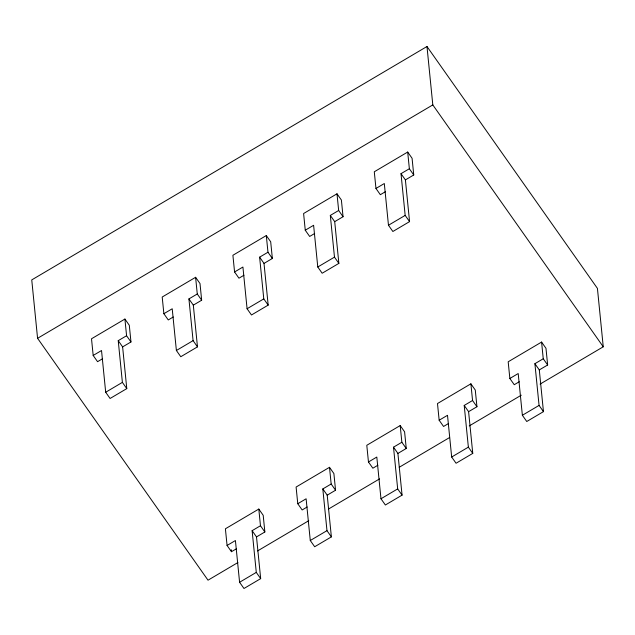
<?xml version="1.0" encoding="UTF-8"?>
<svg xmlns="http://www.w3.org/2000/svg" width="635" height="635" viewBox="0 0 635 635"><rect width="100%" height="100%" fill="white"/><g stroke="black" fill="none" stroke-linecap="round" stroke-linejoin="round"><path stroke-width="0.95" d="M540.083 384.096L603.25 346.797L597.424 288.393L426.982 46.506L31.75 279.9L37.576 338.304L208.018 580.192L237.895 562.547M37.576 338.304L432.808 104.91L426.982 46.506M93.178 355.457L101.529 350.528L105.688 392.247L110.085 398.478L126.786 388.62L122.618 346.901L130.969 341.963L129.302 325.279L124.912 319.048L91.511 338.772L93.178 355.457L97.568 361.688L102.576 358.735M163.87 313.706L172.22 308.777L176.387 350.496L180.777 356.727L197.477 346.869L193.318 305.149L201.66 300.22L200.001 283.535L195.604 277.297L162.203 297.021L163.87 313.706L168.267 319.945L173.276 316.984M234.569 271.963L242.919 267.033L247.078 308.745L251.476 314.984L268.176 305.117L264.009 263.406L272.359 258.469L270.693 241.784L266.303 235.553L232.902 255.27L234.569 271.963L238.958 278.193L243.967 275.233M305.26 230.211L313.611 225.282L317.778 267.002L322.167 273.233L338.868 263.374L334.709 221.655L343.059 216.726L341.392 200.033L336.994 193.802L303.601 213.527L305.26 230.211L309.658 236.45L314.666 233.49M375.96 188.468L384.31 183.531L388.469 225.25L392.867 231.489L409.567 221.623L405.4 179.903L413.75 174.974L412.083 158.29L407.694 152.051L374.293 171.775L375.96 188.468L380.349 194.699L385.366 191.738M126.786 388.62L122.388 382.381L118.229 340.662L126.579 335.732L124.912 319.048M197.477 346.869L193.088 340.638L188.92 298.918L197.271 293.989L195.604 277.297M268.176 305.117L263.779 298.887L259.62 257.167L267.97 252.238L266.303 235.553M338.868 263.374L334.478 257.135L330.311 215.424L338.661 210.487L336.994 193.802M409.567 221.623L405.17 215.392L401.01 173.672L409.361 168.743L407.694 152.051M105.688 392.247L122.388 382.381M176.387 350.496L193.088 340.638M247.078 308.745L263.779 298.887M317.778 267.002L334.478 257.135M388.469 225.25L405.17 215.392M227.068 545.473L235.418 540.544L239.585 582.263L243.975 588.494L260.675 578.636L256.508 536.916L264.858 531.979L263.2 515.295L258.802 509.064L225.401 528.788L227.068 545.473L231.465 551.704L236.474 548.751M297.767 503.722L306.118 498.792L310.277 540.512L314.674 546.743L331.375 536.885L327.208 495.165L335.558 490.236L333.891 473.551L329.501 467.312L296.101 487.037L297.767 503.722L302.157 509.961L307.165 507M368.459 461.978L376.809 457.049L380.976 498.761L385.366 505L402.066 495.133L397.907 453.422L406.257 448.485L404.59 431.8L400.193 425.569L366.792 445.286L368.459 461.978L372.856 468.209L377.865 465.249M439.158 420.227L447.508 415.298L451.668 457.017L456.065 463.248L472.765 453.39L468.598 411.67L476.948 406.741L475.282 390.049L470.892 383.818L437.491 403.542L439.158 420.227L443.547 426.466L448.556 423.505M509.849 378.484L518.2 373.547L522.367 415.266L526.756 421.505L543.457 411.639L539.298 369.919L547.648 364.99L545.981 348.305L541.584 342.067L508.19 361.791L509.849 378.484L514.247 384.715L519.255 381.754M260.675 578.636L256.286 572.397L252.119 530.677L260.469 525.748L258.802 509.064M331.375 536.885L326.977 530.654L322.818 488.934L331.168 484.005L329.501 467.312M402.066 495.133L397.677 488.902L393.509 447.183L401.86 442.254L400.193 425.569M472.765 453.39L468.368 447.151L464.209 405.44L472.559 400.502L470.892 383.818M543.457 411.639L539.067 405.408L534.9 363.688L543.25 358.759L541.584 342.067M257.532 550.95L308.753 520.708M328.382 509.111L379.603 478.869M399.232 467.273L449.596 437.531M469.233 425.934L521.303 395.184M239.585 582.263L256.286 572.397M310.277 540.512L326.977 530.654M380.976 498.761L397.677 488.902M451.668 457.017L468.368 447.151M522.367 415.266L539.067 405.408M432.808 104.91L603.25 346.797M409.361 168.743L413.75 174.974M543.25 358.759L547.648 364.99M401.01 173.672L405.4 179.903M534.9 363.688L539.298 369.919M338.661 210.487L343.059 216.726M472.559 400.502L476.948 406.741M330.311 215.424L334.709 221.655M464.209 405.44L468.598 411.67M267.97 252.238L272.359 258.469M401.86 442.254L406.257 448.485M259.62 257.167L264.009 263.406M393.509 447.183L397.907 453.422M197.271 293.989L201.66 300.22M331.168 484.005L335.558 490.236M188.92 298.918L193.318 305.149M322.818 488.934L327.208 495.165M126.579 335.732L130.969 341.963M260.469 525.748L264.858 531.979M118.229 340.662L122.618 346.901M252.119 530.677L256.508 536.916M231.267 549.743L231.465 551.704"/></g></svg>
